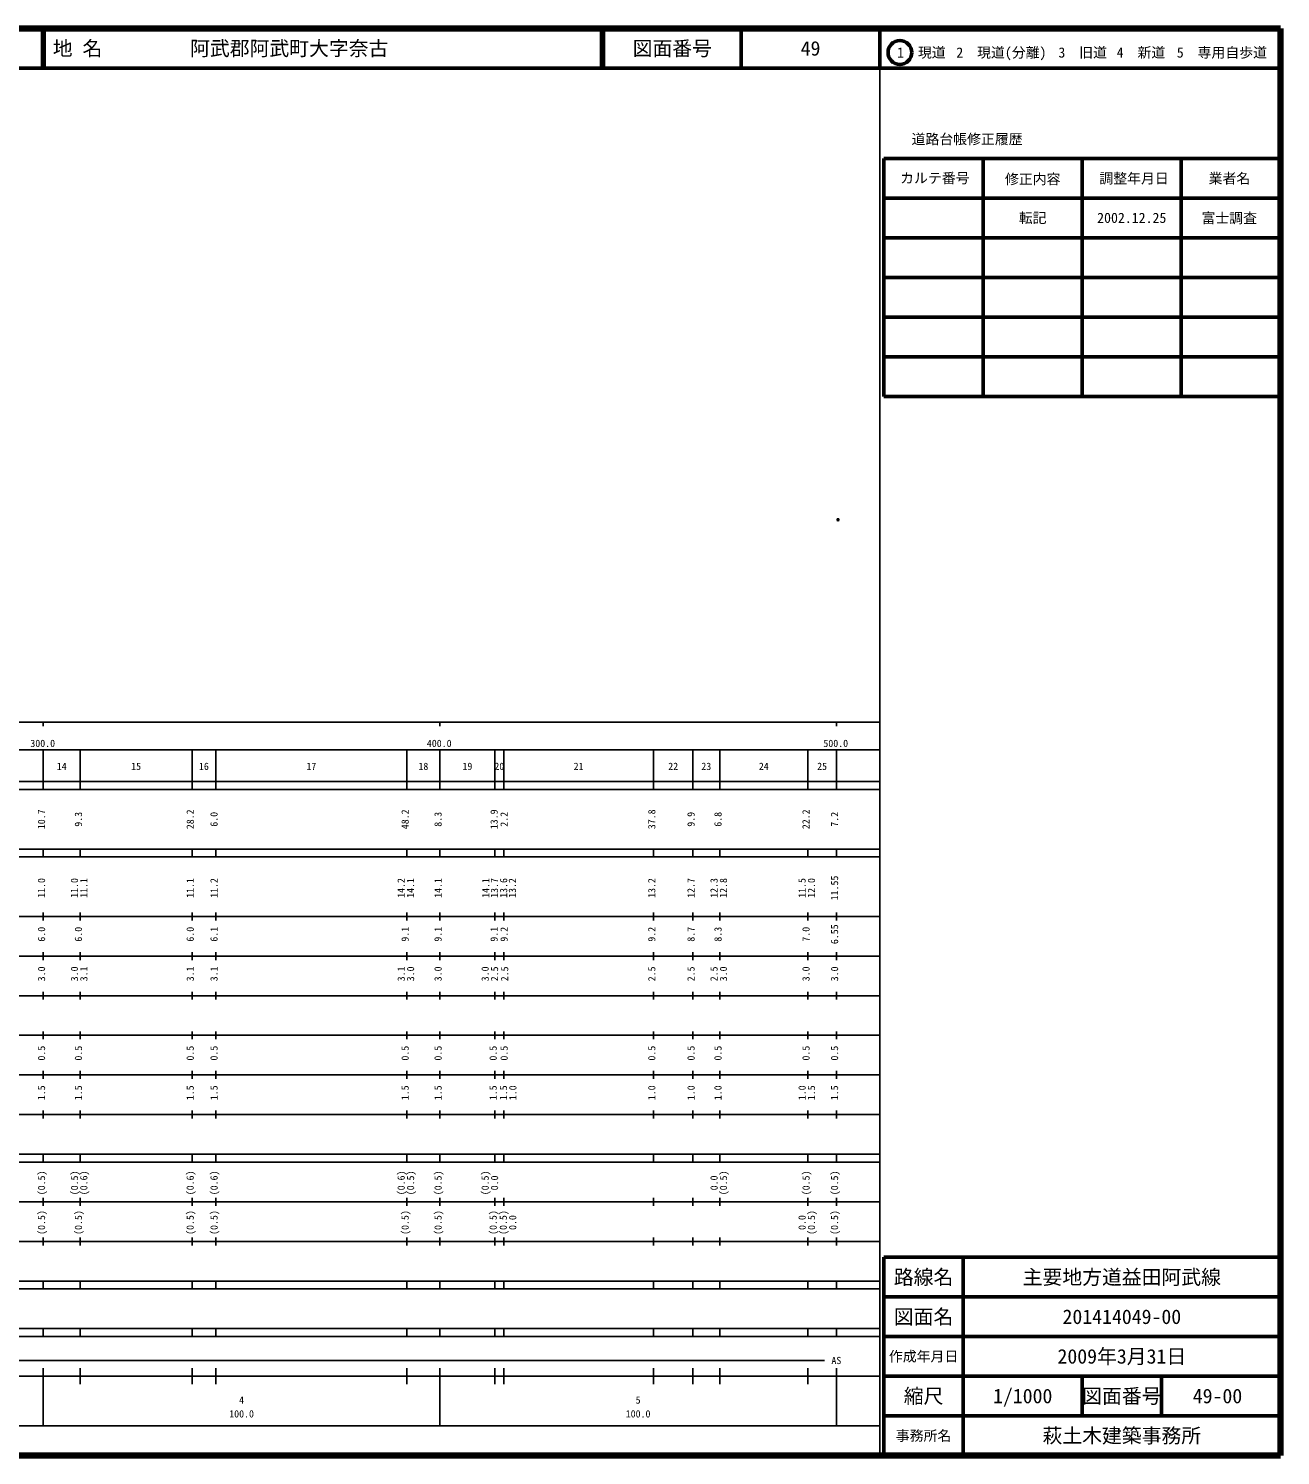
# Model space of a CAD drawing. Units: millimetres on the paper. Extents: x 40 to 680, y 20 to 380.
# Drawn here: x 364.3 to 680, y 20 to 380 of the extents above; entities that cross this region are included whole.
import ezdxf
from ezdxf.enums import TextEntityAlignment as Align

# ---------------------------------------------------------------- set-up
doc = ezdxf.new("R2010")
doc.units = ezdxf.units.MM
doc.header["$PDMODE"] = 32
doc.header["$PDSIZE"] = 0.5
doc.layers.add('M-OTRS', color=6, linetype='Continuous')
doc.layers.add('M-TTL-TXT', color=7, linetype='Continuous')
for name, color, linetype, lineweight in [('M-TTL', 2, 'Continuous', 140), ('M-TTL-BAND', 7, 'Continuous', 25), ('M-TTL-FRAM', 2, 'Continuous', 50), ('M-TTL-LINE', 7, 'Continuous', 50)]:
    doc.layers.add(name, color=color, linetype=linetype, lineweight=lineweight)
doc.styles.add('ＭＳ ゴシック', font='')
doc.styles.get('ＭＳ ゴシック').set_extended_font_data('MS Gothic')

msp = doc.modelspace()

# ---------------------------------------------------------------- linework, layer by layer
at = {"layer": 'M-OTRS'}
msp.add_point((568.415, 256.088), dxfattribs=at)
at = {"layer": 'M-TTL'}
for p, q in [((680, 380), (40, 380)), ((680, 20), (680, 380)), ((40, 20), (680, 20))]:
    msp.add_line(p, q, dxfattribs=at)
at = {"layer": 'M-TTL-BAND'}
for p, q in [((579, 20), (579, 370)), ((40, 205), (579, 205)), ((368, 205), (368, 204)), ((468, 205), (468, 204)), ((568, 205), (568, 204)), ((68, 198), (579, 198)), ((368, 188), (368, 198)), ((377.3, 188), (377.3, 198)), ((405.5, 188), (405.5, 198)), ((411.5, 188), (411.5, 198)), ((459.7, 188), (459.7, 198)), ((468, 188), (468, 198)), ((481.9, 188), (481.9, 198)), ((484.1, 188), (484.1, 198)), ((521.9, 188), (521.9, 198)), ((531.8, 188), (531.8, 198)), ((538.6, 188), (538.6, 198)), ((560.8, 188), (560.8, 198)), ((568, 188), (568, 198)), ((40, 190), (579, 190)), ((40, 188), (579, 188)), ((40, 173), (579, 173)), ((368, 171), (368, 173)), ((377.3, 171), (377.3, 173)), ((405.5, 171), (405.5, 173)), ((411.5, 171), (411.5, 173)), ((459.7, 171), (459.7, 173)), ((468, 171), (468, 173)), ((481.9, 171), (481.9, 173)), ((484.1, 171), (484.1, 173)), ((521.9, 171), (521.9, 173)), ((531.8, 171), (531.8, 173)), ((538.6, 171), (538.6, 173)), ((560.8, 171), (560.8, 173)), ((568, 171), (568, 173)), ((40, 171), (579, 171)), ((40, 156), (579, 156)), ((368, 155), (368, 157)), ((377.3, 155), (377.3, 157)), ((405.5, 155), (405.5, 157)), ((411.5, 155), (411.5, 157)), ((459.7, 155), (459.7, 157)), ((468, 155), (468, 157)), ((481.9, 155), (481.9, 157)), ((484.1, 155), (484.1, 157)), ((521.9, 155), (521.9, 157)), ((531.8, 155), (531.8, 157)), ((538.6, 155), (538.6, 157)), ((560.8, 155), (560.8, 157)), ((568, 155), (568, 157)), ((46, 146), (579, 146)), ((368, 145), (368, 147)), ((377.3, 145), (377.3, 147)), ((405.5, 145), (405.5, 147)), ((411.5, 145), (411.5, 147)), ((459.7, 145), (459.7, 147)), ((468, 145), (468, 147)), ((481.9, 145), (481.9, 147)), ((484.1, 145), (484.1, 147)), ((521.9, 145), (521.9, 147)), ((531.8, 145), (531.8, 147)), ((538.6, 145), (538.6, 147)), ((560.8, 145), (560.8, 147)), ((568, 145), (568, 147)), ((368, 135), (368, 137)), ((377.3, 135), (377.3, 137)), ((405.5, 135), (405.5, 137)), ((411.5, 135), (411.5, 137)), ((459.7, 135), (459.7, 137)), ((468, 135), (468, 137)), ((481.9, 135), (481.9, 137)), ((484.1, 135), (484.1, 137)), ((521.9, 135), (521.9, 137)), ((531.8, 135), (531.8, 137)), ((538.6, 135), (538.6, 137)), ((560.8, 135), (560.8, 137)), ((568, 135), (568, 137)), ((52, 136), (579, 136)), ((46, 126), (579, 126)), ((368, 125), (368, 127)), ((377.3, 125), (377.3, 127)), ((405.5, 125), (405.5, 127)), ((411.5, 125), (411.5, 127)), ((459.7, 125), (459.7, 127)), ((468, 125), (468, 127)), ((481.9, 125), (481.9, 127)), ((484.1, 125), (484.1, 127)), ((521.9, 125), (521.9, 127)), ((531.8, 125), (531.8, 127)), ((538.6, 125), (538.6, 127)), ((560.8, 125), (560.8, 127)), ((568, 125), (568, 127)), ((52, 116), (579, 116)), ((368, 115), (368, 117)), ((377.3, 115), (377.3, 117)), ((405.5, 115), (405.5, 117)), ((411.5, 115), (411.5, 117)), ((459.7, 115), (459.7, 117)), ((468, 115), (468, 117)), ((481.9, 115), (481.9, 117)), ((484.1, 115), (484.1, 117)), ((521.9, 115), (521.9, 117)), ((531.8, 115), (531.8, 117)), ((538.6, 115), (538.6, 117)), ((560.8, 115), (560.8, 117)), ((568, 115), (568, 117)), ((46, 106), (579, 106)), ((368, 105), (368, 107)), ((377.3, 105), (377.3, 107)), ((405.5, 105), (405.5, 107)), ((411.5, 105), (411.5, 107)), ((459.7, 105), (459.7, 107)), ((468, 105), (468, 107)), ((481.9, 105), (481.9, 107)), ((484.1, 105), (484.1, 107)), ((521.9, 105), (521.9, 107)), ((531.8, 105), (531.8, 107)), ((538.6, 105), (538.6, 107)), ((560.8, 105), (560.8, 107)), ((568, 105), (568, 107)), ((40, 96), (579, 96)), ((40, 94), (579, 94)), ((368, 94), (368, 96)), ((377.3, 94), (377.3, 96)), ((405.5, 94), (405.5, 96)), ((411.5, 94), (411.5, 96)), ((459.7, 94), (459.7, 96)), ((468, 94), (468, 96)), ((481.9, 94), (481.9, 96)), ((484.1, 94), (484.1, 96)), ((521.9, 94), (521.9, 96)), ((531.8, 94), (531.8, 96)), ((538.6, 94), (538.6, 96)), ((560.8, 94), (560.8, 96)), ((568, 94), (568, 96)), ((49, 84), (579, 84)), ((368, 83), (368, 85)), ((377.3, 83), (377.3, 85)), ((405.5, 83), (405.5, 85)), ((411.5, 83), (411.5, 85)), ((459.7, 83), (459.7, 85)), ((468, 83), (468, 85)), ((481.9, 83), (481.9, 85)), ((484.1, 83), (484.1, 85)), ((521.9, 83), (521.9, 85)), ((531.8, 83), (531.8, 85)), ((538.6, 83), (538.6, 85)), ((560.8, 83), (560.8, 85)), ((568, 83), (568, 85)), ((40, 74), (579, 74)), ((368, 73), (368, 75)), ((377.3, 73), (377.3, 75)), ((405.5, 73), (405.5, 75)), ((411.5, 73), (411.5, 75)), ((459.7, 73), (459.7, 75)), ((468, 73), (468, 75)), ((481.9, 73), (481.9, 75)), ((484.1, 73), (484.1, 75)), ((521.9, 73), (521.9, 75)), ((531.8, 73), (531.8, 75)), ((538.6, 73), (538.6, 75)), ((560.8, 73), (560.8, 75)), ((568, 73), (568, 75)), ((40, 64), (579, 64)), ((40, 62), (579, 62)), ((368, 62), (368, 64)), ((377.3, 62), (377.3, 64)), ((405.5, 62), (405.5, 64)), ((411.5, 62), (411.5, 64)), ((459.7, 62), (459.7, 64)), ((468, 62), (468, 64)), ((481.9, 62), (481.9, 64)), ((484.1, 62), (484.1, 64)), ((521.9, 62), (521.9, 64)), ((531.8, 62), (531.8, 64)), ((538.6, 62), (538.6, 64)), ((560.8, 62), (560.8, 64)), ((568, 62), (568, 64)), ((40, 52), (579, 52)), ((368, 50), (368, 52)), ((377.3, 50), (377.3, 52)), ((405.5, 50), (405.5, 52)), ((411.5, 50), (411.5, 52)), ((459.7, 50), (459.7, 52)), ((468, 50), (468, 52)), ((481.9, 50), (481.9, 52)), ((484.1, 50), (484.1, 52)), ((521.9, 50), (521.9, 52)), ((531.8, 50), (531.8, 52)), ((538.6, 50), (538.6, 52)), ((560.8, 50), (560.8, 52)), ((568, 50), (568, 52)), ((40, 50), (579, 50)), ((71, 44), (565, 44)), ((40, 40), (579, 40)), ((368, 27.5), (368, 42)), ((377.3, 38), (377.3, 42)), ((405.5, 38), (405.5, 42)), ((411.5, 38), (411.5, 42)), ((459.7, 38), (459.7, 42)), ((468, 27.5), (468, 42)), ((481.9, 38), (481.9, 42)), ((484.1, 38), (484.1, 42)), ((521.9, 38), (521.9, 42)), ((531.8, 38), (531.8, 42)), ((538.6, 38), (538.6, 42)), ((560.8, 38), (560.8, 42)), ((568, 27.5), (568, 42)), ((68, 27.5), (579, 27.5))]:
    msp.add_line(p, q, dxfattribs=at)
at = {"layer": 'M-TTL-FRAM'}
for p, q in [((580, 347.197), (580, 287.197)), ((580, 347.197), (680, 347.197)), ((580, 287.197), (680, 287.197)), ((680, 70), (580, 70)), ((580, 70), (580, 20))]:
    msp.add_line(p, q, dxfattribs=at)
at = {"layer": 'M-TTL-LINE'}
for p, q in [((367.75, 380), (367.75, 370)), ((368.25, 380), (368.25, 370)), ((508.747, 380), (508.747, 370)), ((509.247, 380), (509.247, 370)), ((543.997, 380), (543.997, 370)), ((579, 380), (579, 370)), ((40, 370), (680, 370)), ((605, 347.197), (605, 287.197)), ((630, 347.197), (630, 287.197)), ((655, 347.197), (655, 287.197)), ((580, 337.197), (680, 337.197)), ((580, 327.197), (680, 327.197)), ((580, 317.197), (680, 317.197)), ((580, 307.197), (680, 307.197)), ((580, 297.197), (680, 297.197)), ((600, 70), (600, 20)), ((680, 60), (580, 60)), ((680, 50), (580, 50)), ((680, 40), (580, 40)), ((630, 40), (630, 30)), ((650, 40), (650, 30)), ((680, 30), (580, 30))]:
    msp.add_line(p, q, dxfattribs=at)
msp.add_circle((584.031, 373.958), 3, dxfattribs=at)

# ---------------------------------------------------------------- texts
at = {"layer": 'M-TTL-BAND', "style": 'ＭＳ ゴシック'}
for s, p in [('300.0', (367.844, 198.195)), ('400.0', (467.844, 198.195)), ('500.0', (567.844, 198.195)), ('14', (372.65, 192.405)), ('15', (391.4, 192.405)), ('16', (408.5, 192.405)), ('17', (435.6, 192.405)), ('18', (463.85, 192.405)), ('19', (474.95, 192.405)), ('20', (483, 192.405)), ('21', (503, 192.405)), ('22', (526.85, 192.405)), ('23', (535.2, 192.405)), ('24', (549.7, 192.405)), ('25', (564.4, 192.405)), ('AS', (568, 42.5)), ('4', (418, 32.523)), ('5', (518, 32.523)), ('100.0', (418, 29.033)), ('100.0', (518, 29.033))]:
    msp.add_text(s, height=1.833, dxfattribs=at).set_placement(p, align=Align.BOTTOM_CENTER)
for s, p in [('10.7', (369, 180.5)), ('9.3', (378.3, 180.5)), ('28.2', (406.5, 180.5)), ('6.0', (412.5, 180.5)), ('48.2', (460.7, 180.5)), ('8.3', (469, 180.5)), ('13.9', (483.132, 180.5)), ('2.2', (485.66, 180.5)), ('37.8', (522.9, 180.5)), ('9.9', (532.8, 180.5)), ('6.8', (539.6, 180.5)), ('22.2', (561.8, 180.5)), ('7.2', (569, 180.5)), ('11.55', (569, 163.174)), ('11.0', (369, 163.174)), ('11.0', (377.3, 163.174)), ('11.1', (379.67, 163.174)), ('11.1', (406.5, 163.174)), ('11.2', (412.5, 163.174)), ('14.2', (459.7, 163.174)), ('14.1', (462.07, 163.174)), ('14.1', (469, 163.174)), ('14.1', (481.019, 163.174)), ('13.7', (483.219, 163.174)), ('13.6', (485.543, 163.174)), ('13.2', (487.743, 163.174)), ('13.2', (522.9, 163.174)), ('12.7', (532.8, 163.174)), ('12.3', (538.6, 163.174)), ('12.8', (540.97, 163.174)), ('11.5', (560.8, 163.174)), ('12.0', (563.17, 163.174)), ('6.0', (369, 151.5)), ('6.0', (378.3, 151.5)), ('6.0', (406.5, 151.5)), ('6.1', (412.5, 151.5)), ('9.1', (460.7, 151.5)), ('9.1', (469, 151.5)), ('9.1', (483.132, 151.5)), ('9.2', (485.66, 151.5)), ('9.2', (522.9, 151.5)), ('8.7', (532.8, 151.5)), ('8.3', (539.6, 151.5)), ('7.0', (561.8, 151.5)), ('6.55', (569, 151.5)), ('3.0', (369, 141.5)), ('3.0', (377.3, 141.5)), ('3.1', (379.67, 141.5)), ('3.1', (406.5, 141.5)), ('3.1', (412.5, 141.5)), ('3.1', (459.7, 141.5)), ('3.0', (462.07, 141.5)), ('3.0', (469, 141.5)), ('3.0', (480.88, 141.5)), ('2.5', (483.25, 141.5)), ('2.5', (485.799, 141.5)), ('2.5', (522.9, 141.5)), ('2.5', (532.8, 141.5)), ('2.5', (538.6, 141.5)), ('3.0', (540.97, 141.5)), ('3.0', (561.8, 141.5)), ('3.0', (569, 141.5)), ('0.5', (369, 121.5)), ('0.5', (378.3, 121.5)), ('0.5', (406.5, 121.5)), ('0.5', (412.5, 121.5)), ('0.5', (460.7, 121.5)), ('0.5', (469, 121.5)), ('0.5', (482.9, 121.5)), ('0.5', (485.66, 121.5)), ('0.5', (522.9, 121.5)), ('0.5', (532.8, 121.5)), ('0.5', (539.6, 121.5)), ('0.5', (561.8, 121.5)), ('0.5', (569, 121.5)), ('1.5', (369, 111.5)), ('1.5', (378.3, 111.5)), ('1.5', (406.5, 111.5)), ('1.5', (412.5, 111.5)), ('1.5', (460.7, 111.5)), ('1.5', (469, 111.5)), ('1.5', (482.9, 111.5)), ('1.5', (485.507, 111.5)), ('1.0', (487.877, 111.5)), ('1.0', (522.9, 111.5)), ('1.0', (532.8, 111.5)), ('1.0', (539.6, 111.5)), ('1.0', (560.8, 111.5)), ('1.5', (563.17, 111.5)), ('1.5', (569, 111.5)), ('(0.5)', (369, 88.764)), ('(0.5)', (377.3, 88.764)), ('(0.6)', (379.67, 88.764)), ('(0.6)', (406.5, 88.764)), ('(0.6)', (412.5, 88.764)), ('(0.6)', (459.7, 88.764)), ('(0.5)', (462.07, 88.764)), ('(0.5)', (469, 88.764)), ('(0.5)', (480.88, 88.764)), ('0.0', (483.25, 88.764)), ('0.0', (538.6, 88.764)), ('(0.5)', (540.97, 88.764)), ('(0.5)', (561.8, 88.764)), ('(0.5)', (569, 88.764)), ('(0.5)', (369, 78.764)), ('(0.5)', (378.3, 78.764)), ('(0.5)', (406.5, 78.764)), ('(0.5)', (412.5, 78.764)), ('(0.5)', (460.7, 78.764)), ('(0.5)', (469, 78.764)), ('(0.5)', (482.9, 78.764)), ('(0.5)', (485.448, 78.764)), ('0.0', (487.818, 78.764)), ('0.0', (560.8, 78.764)), ('(0.5)', (563.17, 78.764)), ('(0.5)', (569, 78.764))]:
    msp.add_text(s, height=1.833, rotation=90, dxfattribs=at).set_placement(p, align=Align.BOTTOM_CENTER)
at = {"layer": 'M-TTL-TXT', "style": 'ＭＳ ゴシック'}
for s, p in [('地 名', (370.38, 375)), ('阿武郡阿武町大字奈古', (405.024, 375))]:
    msp.add_text(s, height=3.666, dxfattribs=at).set_placement(p, align=Align.MIDDLE_LEFT)
for s, height, p in [('図面番号', 3.666, (526.622, 375)), ('49', 3.666, (561.497, 375)), ('1\u3000現道', 2.566, (589.448, 373.958)), ('2\u3000現道(分離)', 2.566, (609.619, 373.958)), ('3\u3000旧道', 2.566, (630.121, 373.958)), ('4\u3000新道', 2.566, (644.824, 373.958)), ('5\u3000専用自歩道', 2.566, (665.228, 373.958)), ('道路台帳修正履歴', 2.566, (600.968, 352.113)), ('カルテ番号', 2.566, (592.839, 342.277)), ('修正内容', 2.566, (617.509, 342.023)), ('調整年月日', 2.566, (643.089, 342.197)), ('業者名', 2.566, (667.134, 342.197)), ('転記', 2.566, (617.5, 332.245)), ('2002.12.25', 2.566, (642.5, 332.245)), ('富士調査', 2.566, (667.077, 332.189)), ('路線名', 3.666, (590, 65)), ('路線名', 3.666, (590, 65)), ('主要地方道益田阿武線', 3.666, (640, 65)), ('図面名', 3.666, (590, 55)), ('図面名', 3.666, (590, 55)), ('201414049-00', 3.666, (640, 55)), ('2009年3月31日', 3.666, (640, 45)), ('作成年月日', 2.566, (590, 45)), ('作成年月日', 2.566, (590, 45)), ('縮尺', 3.666, (590, 35)), ('縮尺', 3.666, (590, 35)), ('1/1000', 3.666, (615, 35)), ('図面番号', 3.666, (640, 35)), ('図面番号', 3.666, (640, 35)), ('49-00', 3.666, (664.125, 35)), ('事務所名', 2.566, (590, 25)), ('事務所名', 2.566, (590, 25)), ('萩土木建築事務所', 3.666, (640, 25))]:
    msp.add_text(s, height=height, dxfattribs=at).set_placement(p, align=Align.MIDDLE_CENTER)

doc.saveas('drawing.dxf')
